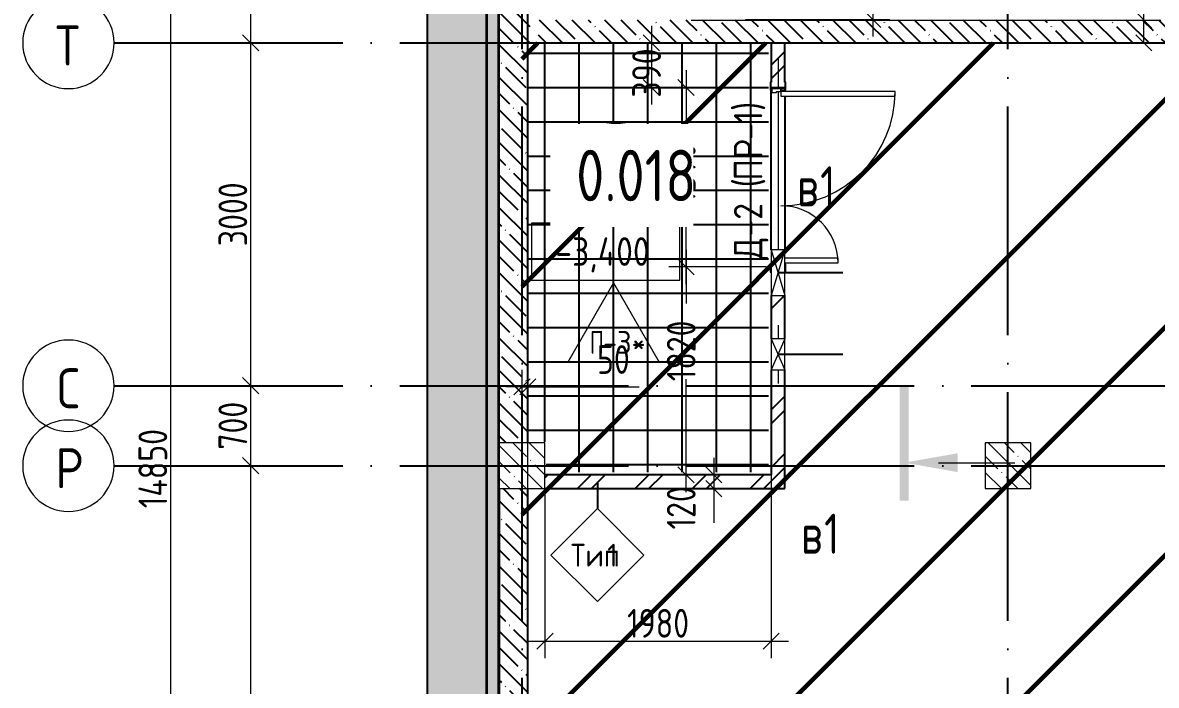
# Model space of a CAD drawing. Header units: millimetres. Extents: x -68946 to 288321, y -402657 to 324925.
# Drawn here: x -6155 to 3764, y 166176 to 171974 of the extents above; entities that cross this region are included whole.
import ezdxf

# ---------------------------------------------------------------- set-up
doc = ezdxf.new("R2010")
doc.units = ezdxf.units.MM
doc.linetypes.add('ADSK_Линия сетки', pattern=[2500, 2000, -250, 0, -250])
doc.layers.get('Defpoints').update_dxf_attribs({"color": 250})
for name, color, linetype, lineweight in [('3.4) ПТ-5         4 вып', 150, 'Continuous', 60), ('A-ANNO-DIMS', 250, 'Continuous', 9), ('A-ANNO-NOTE', 250, 'Continuous', 9), ('A-AREA-IDEN', 250, 'Continuous', 9), ('A-DETL-1', 250, 'Continuous', 53), ('A-DETL-GENF', 250, 'Continuous', 9), ('A-DETL-GENF-1', 250, 'Continuous', 5), ('A-DOOR', 250, 'Continuous', 5), ('A-DOOR-1', 250, 'Continuous', 13), ('A-DOOR-FRAM', 250, 'Continuous', 5), ('A-DOOR-IDEN', 7, 'Continuous', 9), ('A-FLOR-IDEN', 7, 'Continuous', 9), ('A-GENM-1', 250, 'Continuous', 5), ('A-GENM-2', 250, 'Continuous', 5), ('A-GLAZ', 250, 'Continuous', 5), ('A-GLAZ-IDEN', 7, 'Continuous', 9), ('A-WALL', 250, 'Continuous', 9), ('A-WALL-1', 250, 'Continuous', 50), ('A-WALL-2', 250, 'Continuous', 5), ('A-WALL-IDEN', 7, 'Continuous', 9), ('G-ANNO-DIMS', 250, 'Continuous', 9), ('G-ANNO-SYMB-1', 250, 'Continuous', 40), ('G-ANNO-SYMB-2', 250, 'Continuous', 20), ('G-ANNO-SYMB-3', 250, 'Continuous', 9), ('I-WALL', 7, 'Continuous', 9), ('I-WALL-1', 250, 'Continuous', 5), ('S-COLS', 7, 'Continuous', 9), ('S-COLS-1', 250, 'Continuous', 5), ('S-COLS-2', 250, 'Continuous', 5), ('Оси', 250, 'Continuous', 9), ('Оси-1', 250, 'ADSK_Линия сетки', 9)]:
    doc.layers.add(name, color=color, linetype=linetype, lineweight=lineweight)
doc.layers.add('A-FLOR-PATT-1', color=7, linetype='Continuous', lineweight=5, true_color=0xffffff)
doc.styles.add('GOST Common', font='', dxfattribs={"width": 0.9, "height": 350})
doc.styles.add('GOST Common_1', font='', dxfattribs={"width": 0.9, "height": 250})
doc.styles.add('GOST Common_2', font='', dxfattribs={"width": 0.8, "height": 350})
doc.styles.add('ISOCPEUR', font='isocpeur.ttf', dxfattribs={"width": 0.8, "height": 100})
doc.styles.add('ISOCPEUR_1', font='isocpeur.ttf', dxfattribs={"width": 0.9, "height": 250})
doc.styles.add('А3', font='ГОСТ тип А.ttf')
doc.styles.get('GOST Common').set_extended_font_data('GOST Common')
doc.styles.get('GOST Common_1').set_extended_font_data('GOST Common')
doc.styles.get('GOST Common_2').set_extended_font_data('GOST Common')
doc.dimstyles.new('ADSK_Основной_2_5_мм', dxfattribs={"dimscale": 304.8, "dimtxt": 0.824897, "dimasz": 0.463911, "dimexe": 0.492126, "dimexo": 0.001615, "dimgap": 0.098425, "dimtad": 1, "dimdec": 0, "dimlfac": 304.8, "dimdsep": 46, "dimtxsty": 'GOST Common_1', "dimblk1": 'OBLIQUE', "dimblk2": 'OBLIQUE', "dimsah": 1, "dimcen": 0.09, "dimdle": 0.492126, "dimazin": 0, "dimtfac": 1, "dimtdec": 4, "dimtix": 1, "dimtmove": 0, "dimatfit": 3, "dimfxl": 1, "dimtvp": 1, "dimtolj": 1, "dimtzin": 0, "dimlwd": 9, "dimlwe": 9, "dimarcsym": 2})
doc.dimstyles.new('ADSK_Основной_2_5_мм_1', dxfattribs={"dimscale": 304.8, "dimtxt": 0.824897, "dimasz": 0.463911, "dimexe": 0.492126, "dimexo": 0.001615, "dimgap": 0.098425, "dimtad": 1, "dimdec": 0, "dimlfac": 304.8, "dimdsep": 46, "dimtxsty": 'GOST Common_1', "dimblk1": 'OBLIQUE', "dimblk2": 'OBLIQUE', "dimsah": 1, "dimcen": 0.09, "dimdle": 0.492126, "dimazin": 0, "dimtfac": 1, "dimtdec": 4, "dimtix": 1, "dimtmove": 1, "dimatfit": 3, "dimfxl": 1, "dimtvp": 1, "dimtolj": 1, "dimtzin": 0, "dimlwd": 9, "dimlwe": 9, "dimarcsym": 2})
pattern_1 = [(135, (-1785.76, 117122.59), (-142.5612, -142.5612), []), (135, (-1643.2, 117122.59), (-142.5612, -142.5612), [252.016, -50.403, 3.353, -47.05])]
pattern_2 = [(45, (-1785.76, 117122.6), (-251.4472, 251.4472), []), (45, (-1785.76, 117503.6), (-251.4472, 251.4472), [])]

# ---------------------------------------------------------------- blocks, each defined once
blk = doc.blocks.new('BSC_Колонна _Прямоугольная - 400x400-V1-АР1_Кладочный план подвала_ Секция 1')
at = {"layer": 'S-COLS-1'}
h = blk.add_hatch(dxfattribs=at)
h.set_pattern_fill('FP_10', color=256, style=0, pattern_type=2)
h.set_pattern_definition([(135, (0.02, -50975), (-142.5619, -142.5619), []), (135, (142.58, -50975), (-142.5619, -142.5619), [252.016, -50.403, 3.353, -47.05])])
h.paths.add_polyline_path([(-200, -200), (200, -200), (200, 200), (-200, 200), (-200, -68)])
at = {"layer": 'S-COLS-2'}
for p, q in [((200, 200), (-200, 200)), ((-200, 200), (-200, -200)), ((200, -200), (200, 200)), ((-200, -200), (200, -200))]:
    blk.add_line(p, q, dxfattribs=at)
blk = doc.blocks.new('BSC_Колонна _Прямоугольная - 400x400-V40-АР1_Кладочный план подвала_ Секция 1')
at = {"layer": 'S-COLS-1'}
h = blk.add_hatch(dxfattribs=at)
h.set_pattern_fill('FP_49', color=256, style=0, pattern_type=2)
h.set_pattern_definition([(135, (-4252.27, -50975), (-142.5619, -142.5619), []), (135, (-4109.71, -50975), (-142.5619, -142.5619), [252.016, -50.403, 3.353, -47.05])])
h.paths.add_polyline_path([(-200, -200), (200, -200), (200, 200), (-200, 200), (-200, -68)])
at = {"layer": 'S-COLS-2'}
for p, q in [((200, 200), (-200, 200)), ((-200, 200), (-200, -200)), ((200, -200), (200, 200)), ((-200, -200), (200, -200))]:
    blk.add_line(p, q, dxfattribs=at)
blk = doc.blocks.new('Дверь_СКБ_2Ст - СОШ_Дв_1570_1550_x2100h _пр_ завертка-35618201-АР1_Кладочный план подвала_ Секция 1')
at = {"layer": 'A-DOOR-FRAM'}
h = blk.add_hatch(dxfattribs=at)
h.set_pattern_fill('FP_51', color=256, style=0, pattern_type=2)
h.set_pattern_definition([(45, (-621.384, 124.685), (-14.1421, 14.1421), []), (135, (-621.384, 124.685), (-14.1421, -14.1421), [])])
h.paths.add_polyline_path([(-762.5, 60), (-772.5, 60), (-772.5, -60), (-762.5, -60)])
at = {"layer": 'A-DOOR'}
for centre, radius, start, end in [((-737.5, 25), 1000, 0, 90), ((762.5, 25), 500, 90, 180)]:
    blk.add_arc(centre, radius, start, end, dxfattribs=at)
at = {"layer": 'A-DOOR-1'}
for p, q in [((-737.5, 1025), (-737.5, 25)), ((-697.5, 1025), (-737.5, 1025)), ((-697.5, 25), (-697.5, 1025)), ((762.5, 525), (722.5, 525)), ((722.5, 525), (722.5, 60)), ((762.5, 60), (762.5, 525)), ((-737.5, 25), (-697.5, 25))]:
    blk.add_line(p, q, dxfattribs=at)
at = {"layer": 'A-DOOR-FRAM'}
for p, q in [((-747.5, 68), (-817.5, 68)), ((-817.5, 68), (-817.5, 60)), ((-817.5, 60), (-747.5, 60)), ((-762.5, 60), (-772.5, 60)), ((-772.5, 60), (-772.5, -60)), ((-762.5, -60), (-762.5, 60)), ((-747.5, 60), (-762.5, 60)), ((-762.5, 60), (-762.5, 25)), ((-737.5, 25), (-762.5, 25)), ((-762.5, 25), (-762.5, -55)), ((-762.5, 25), (-747.5, 25)), ((-747.5, 60), (-747.5, 68)), ((-747.5, 25), (-747.5, 60)), ((-737.5, -15), (-737.5, 25)), ((842.5, 68), (772.5, 68)), ((772.5, 68), (772.5, 60)), ((842.5, 60), (842.5, 68)), ((-747.5, -60), (-817.5, -60)), ((-817.5, -60), (-817.5, -68)), ((-817.5, -68), (-747.5, -68)), ((-772.5, -60), (-762.5, -60)), ((-762.5, -55), (-727.5, -55)), ((-747.5, -55), (-762.5, -55)), ((-762.5, -55), (-762.5, -60)), ((-762.5, -60), (-747.5, -60)), ((-747.5, -60), (-747.5, -55)), ((-747.5, -68), (-747.5, -60)), ((-727.5, -15), (-737.5, -15)), ((-727.5, -55), (-727.5, -15)), ((772.5, -60), (772.5, -68)), ((772.5, -68), (842.5, -68)), ((842.5, -68), (842.5, -60))]:
    blk.add_line(p, q, dxfattribs=at)
blk = doc.blocks.new('_Wn_-As_OpeningMEP_wall__Rectangular - _Wn_-As_OpeningMEP_wall__Rectangular-32333081-АР1_Кладочный план подвала_ Секция 1')
at = {"layer": 'A-DETL-GENF'}
for p, q in [((135, 60), (-135, 60)), ((-135, 60), (-135, -60)), ((135, -60), (135, 60)), ((-135, -60), (135, -60))]:
    blk.add_line(p, q, dxfattribs=at)
at = {"layer": 'A-DETL-GENF-1'}
for p, q in [((135, -60), (-135, 60)), ((135, 60), (-135, -60)), ((-135, 60), (-135, -60)), ((135, -60), (135, 60))]:
    blk.add_line(p, q, dxfattribs=at)
blk = doc.blocks.new('_Wn_-As_OpeningMEP_wall__Rectangular - _Wn_-As_OpeningMEP_wall__Rectangular-32778907-АР1_Кладочный план подвала_ Секция 1')
at = {"layer": 'A-DETL-GENF'}
for p, q in [((200, 60), (-200, 60)), ((-200, 60), (-200, -60)), ((200, -60), (200, 60)), ((-200, -60), (200, -60))]:
    blk.add_line(p, q, dxfattribs=at)
at = {"layer": 'A-DETL-GENF-1'}
for p, q in [((200, -60), (-200, 60)), ((200, 60), (-200, -60)), ((-200, 60), (-200, -60)), ((200, -60), (200, 60))]:
    blk.add_line(p, q, dxfattribs=at)
blk = doc.blocks.new('Ом_Арматурная перемычка - A1-0_27-32789201-АР1_Кладочный план подвала_ Секция 1')
at = {"layer": 'A-GENM-2'}
for p, q in [((-130, 0), (-10, 0)), ((260, 0), (380, 0))]:
    blk.add_line(p, q, dxfattribs=at)
blk = doc.blocks.new('Ом_Перемычка из уголков - A1-1_57 63x100x6-V43-АР1_Кладочный план подвала_ Секция 1')
at = {"layer": 'A-GENM-2'}
for p, q in [((-910, 0), (-660, 0)), ((-625, 0), (760, 0))]:
    blk.add_line(p, q, dxfattribs=at)
blk = doc.blocks.new('Ось сетки - Круг_Ø8 мм-39983606-АР1_Кладочный план подвала_ Секция 1')
at = {"layer": 'Оси'}
for start, end in [(360, 180), (180, 360)]:
    blk.add_arc((0, 0), 4, start, end, dxfattribs=at)
blk = doc.blocks.new('_Oblique')
at = {"color": 0, "linetype": 'ByBlock', "lineweight": -2}
blk.add_line((-0.5, -0.5), (0.5, 0.5), dxfattribs=at)
blk = doc.blocks.new('*D5903')
at = {"layer": 'A-ANNO-DIMS', "color": 0, "lineweight": 9, "transparency": 16777216}
for p, q in [((-654.4, 171947.6), (-654.4, 171257.6)), ((-62, 171797.6), (-804.4, 171797.6)), ((353.7, 171407.6), (-804.4, 171407.6))]:
    blk.add_line(p, q, dxfattribs=at)
at = {"layer": 'Defpoints', "color": 0, "transparency": 16777216}
for p in [(-61.5, 171797.6), (-654.4, 171407.6), (354.2, 171407.6)]:
    blk.add_point(p, dxfattribs=at)
at = {"layer": 'A-ANNO-DIMS', "color": 0, "lineweight": 9, "transparency": 16777216, "xscale": 141.4, "yscale": 141.4, "zscale": 141.4}
for p, rotation in [((-654.4, 171797.6), 90), ((-654.4, 171407.6), 270)]:
    blk.add_blockref('_Oblique', p, dxfattribs=dict(at, rotation=rotation))
at = {"layer": 'A-ANNO-DIMS', "color": 0, "lineweight": 25, "transparency": 16777216, "insert": (-822, 171318.8), "char_height": 251.43, "width": 567.632, "attachment_point": 1, "rotation": 90, "line_spacing_factor": 1.022761, "style": 'А3'}
blk.add_mtext('\\A1;390', dxfattribs=at)
blk = doc.blocks.new('*D5904')
at = {"layer": 'A-ANNO-DIMS', "color": 0, "lineweight": 9, "transparency": 16777216}
for p, q in [((-351.5, 171557.6), (-351.5, 171074.7)), ((353.7, 171407.6), (-501.5, 171407.6)), ((-351.5, 169687.6), (-351.5, 170411.3)), ((353.7, 169837.6), (-501.5, 169837.6))]:
    blk.add_line(p, q, dxfattribs=at)
at = {"layer": 'Defpoints', "color": 0, "transparency": 16777216}
for p in [(354.2, 171407.6), (-351.5, 169837.6), (354.2, 169837.6)]:
    blk.add_point(p, dxfattribs=at)
at = {"layer": 'A-ANNO-DIMS', "color": 0, "lineweight": 9, "transparency": 16777216, "xscale": 141.4, "yscale": 141.4, "zscale": 141.4}
for p, rotation in [((-351.5, 171407.6), 90), ((-351.5, 169837.6), 270)]:
    blk.add_blockref('_Oblique', p, dxfattribs=dict(at, rotation=rotation))
at = {"layer": 'A-ANNO-DIMS', "color": 0, "lineweight": 25, "transparency": 16777216, "insert": (-519.1, 170392.7), "char_height": 251.43, "width": 700.591, "attachment_point": 1, "rotation": 90, "line_spacing_factor": 1.022761, "style": 'А3'}
blk.add_mtext('\\A1;1570', dxfattribs=at)
blk = doc.blocks.new('*D5905')
at = {"layer": 'A-ANNO-DIMS', "color": 0, "lineweight": 9, "transparency": 16777216}
for p, q in [((-351.5, 169987.6), (-351.5, 169518.6)), ((353.7, 169837.6), (-501.5, 169837.6)), ((-351.5, 167867.6), (-351.5, 168855.2)), ((-62, 168017.6), (-501.5, 168017.6))]:
    blk.add_line(p, q, dxfattribs=at)
at = {"layer": 'Defpoints', "color": 0, "transparency": 16777216}
for p in [(354.2, 169837.6), (-351.5, 168017.6), (-61.5, 168017.6)]:
    blk.add_point(p, dxfattribs=at)
at = {"layer": 'A-ANNO-DIMS', "color": 0, "lineweight": 9, "transparency": 16777216, "xscale": 141.4, "yscale": 141.4, "zscale": 141.4}
for p, rotation in [((-351.5, 169837.6), 90), ((-351.5, 168017.6), 270)]:
    blk.add_blockref('_Oblique', p, dxfattribs=dict(at, rotation=rotation))
at = {"layer": 'A-ANNO-DIMS', "color": 0, "lineweight": 25, "transparency": 16777216, "insert": (-519.1, 168836.6), "char_height": 251.43, "width": 700.591, "attachment_point": 1, "rotation": 90, "line_spacing_factor": 1.022761, "style": 'А3'}
blk.add_mtext('\\A1;1820', dxfattribs=at)
blk = doc.blocks.new('*D5906')
at = {"layer": 'A-ANNO-DIMS', "color": 0, "lineweight": 9, "transparency": 16777216}
for p, q in [((-107.8, 168167.6), (-107.8, 167897.6)), ((-62, 168017.6), (-257.8, 168017.6)), ((-62, 167897.6), (-257.8, 167897.6)), ((-107.8, 167897.6), (-107.8, 167597.7))]:
    blk.add_line(p, q, dxfattribs=at)
at = {"layer": 'Defpoints', "color": 0, "transparency": 16777216}
for p in [(-61.5, 168017.6), (-107.8, 167897.6), (-61.5, 167897.6)]:
    blk.add_point(p, dxfattribs=at)
at = {"layer": 'A-ANNO-DIMS', "color": 0, "lineweight": 9, "transparency": 16777216, "xscale": 141.4, "yscale": 141.4, "zscale": 141.4}
for p, rotation in [((-107.8, 168017.6), 90), ((-107.8, 167897.6), 270)]:
    blk.add_blockref('_Oblique', p, dxfattribs=dict(at, rotation=rotation))
at = {"layer": 'A-ANNO-DIMS', "color": 0, "lineweight": 25, "transparency": 16777216, "insert": (-519.1, 167539.7), "char_height": 251.43, "width": 511.381, "attachment_point": 1, "rotation": 90, "line_spacing_factor": 1.022761, "style": 'А3'}
blk.add_mtext('\\A1;120', dxfattribs=at)
blk = doc.blocks.new('*D5907')
at = {"layer": 'A-ANNO-DIMS', "color": 0, "lineweight": 9, "transparency": 16777216}
for p, q in [((-1785.8, 168447.3), (-1785.8, 168937.6)), ((-1735.8, 167898.1), (-1735.8, 168937.6)), ((-1785.8, 168787.6), (-1927.2, 168787.6)), ((-1785.8, 168787.6), (-1735.8, 168787.6)), ((-1735.8, 168787.6), (-760, 168787.6))]:
    blk.add_line(p, q, dxfattribs=at)
at = {"layer": 'Defpoints', "color": 0, "transparency": 16777216}
for p in [(-1735.8, 168787.6), (-1785.8, 168446.8), (-1735.8, 167897.6)]:
    blk.add_point(p, dxfattribs=at)
at = {"layer": 'A-ANNO-DIMS', "color": 0, "lineweight": 9, "transparency": 16777216, "xscale": 141.4, "yscale": 141.4, "zscale": 141.4}
blk.add_blockref('_Oblique', (-1785.8, 168787.6), dxfattribs=at)
at = {"layer": 'A-ANNO-DIMS', "color": 0, "lineweight": 9, "transparency": 16777216, "xscale": 141.4, "yscale": 141.4, "zscale": 141.4, "rotation": 180}
blk.add_blockref('_Oblique', (-1735.8, 168787.6), dxfattribs=at)
at = {"layer": 'A-ANNO-DIMS', "color": 0, "lineweight": 25, "transparency": 16777216, "insert": (-1130, 169152.8), "char_height": 251.43, "width": 378.422, "attachment_point": 1, "line_spacing_factor": 1.022761, "style": 'А3'}
blk.add_mtext('\\A1;50', dxfattribs=at)
blk = doc.blocks.new('AAR_СКБ_Марка_Помещения - Номер-17325395-АР1_Кладочный план подвала_ Секция 1')
at = {"layer": 'A-AREA-IDEN'}
blk.add_circle((0, 1.502), 4, dxfattribs=at)
blk = doc.blocks.new('*D5908')
at = {"layer": 'A-ANNO-DIMS', "color": 0, "lineweight": 9, "transparency": 16777216}
for p, q in [((-4160.7, 175647.6), (-4160.7, 171647.6)), ((-4061.2, 175497.6), (-4310.7, 175497.6)), ((-4061.2, 171797.6), (-4310.7, 171797.6))]:
    blk.add_line(p, q, dxfattribs=at)
at = {"layer": 'Defpoints', "color": 0, "transparency": 16777216}
for p in [(-4060.7, 175497.6), (-4160.7, 171797.6), (-4060.7, 171797.6)]:
    blk.add_point(p, dxfattribs=at)
at = {"layer": 'A-ANNO-DIMS', "color": 0, "lineweight": 9, "transparency": 16777216, "xscale": 141.4, "yscale": 141.4, "zscale": 141.4}
for p, rotation in [((-4160.7, 175497.6), 90), ((-4160.7, 171797.6), 270)]:
    blk.add_blockref('_Oblique', p, dxfattribs=dict(at, rotation=rotation))
at = {"layer": 'A-ANNO-DIMS', "color": 0, "lineweight": 25, "transparency": 16777216, "insert": (-4316.4, 173647.6), "char_height": 251.43, "width": 756.843, "attachment_point": 5, "rotation": 90, "style": 'А3'}
blk.add_mtext('\\A1;3700', dxfattribs=at)
blk = doc.blocks.new('*D5909')
at = {"layer": 'A-ANNO-DIMS', "color": 0, "lineweight": 9, "transparency": 16777216}
for p, q in [((-4160.7, 171947.6), (-4160.7, 168647.6)), ((-4061.2, 171797.6), (-4310.7, 171797.6)), ((-4061.2, 168797.6), (-4310.7, 168797.6))]:
    blk.add_line(p, q, dxfattribs=at)
at = {"layer": 'Defpoints', "color": 0, "transparency": 16777216}
for p in [(-4060.7, 171797.6), (-4160.7, 168797.6), (-4060.7, 168797.6)]:
    blk.add_point(p, dxfattribs=at)
at = {"layer": 'A-ANNO-DIMS', "color": 0, "lineweight": 9, "transparency": 16777216, "xscale": 141.4, "yscale": 141.4, "zscale": 141.4}
for p, rotation in [((-4160.7, 171797.6), 90), ((-4160.7, 168797.6), 270)]:
    blk.add_blockref('_Oblique', p, dxfattribs=dict(at, rotation=rotation))
at = {"layer": 'A-ANNO-DIMS', "color": 0, "lineweight": 25, "transparency": 16777216, "insert": (-4316.4, 170297.6), "char_height": 251.43, "width": 756.843, "attachment_point": 5, "rotation": 90, "style": 'А3'}
blk.add_mtext('\\A1;3000', dxfattribs=at)
blk = doc.blocks.new('*D5910')
at = {"layer": 'A-ANNO-DIMS', "color": 0, "lineweight": 9, "transparency": 16777216}
for p, q in [((-4160.7, 168947.6), (-4160.7, 167947.6)), ((-4061.2, 168797.6), (-4310.7, 168797.6)), ((-4061.2, 168097.6), (-4310.7, 168097.6))]:
    blk.add_line(p, q, dxfattribs=at)
at = {"layer": 'Defpoints', "color": 0, "transparency": 16777216}
for p in [(-4060.7, 168797.6), (-4160.7, 168097.6), (-4060.7, 168097.6)]:
    blk.add_point(p, dxfattribs=at)
at = {"layer": 'A-ANNO-DIMS', "color": 0, "lineweight": 9, "transparency": 16777216, "xscale": 141.4, "yscale": 141.4, "zscale": 141.4}
for p, rotation in [((-4160.7, 168797.6), 90), ((-4160.7, 168097.6), 270)]:
    blk.add_blockref('_Oblique', p, dxfattribs=dict(at, rotation=rotation))
at = {"layer": 'A-ANNO-DIMS', "color": 0, "lineweight": 25, "transparency": 16777216, "insert": (-4316.4, 168447.6), "char_height": 251.43, "width": 567.632, "attachment_point": 5, "rotation": 90, "style": 'А3'}
blk.add_mtext('\\A1;700', dxfattribs=at)
blk = doc.blocks.new('*D5911')
at = {"layer": 'A-ANNO-DIMS', "color": 0, "lineweight": 9, "transparency": 16777216}
for p, q in [((-4160.7, 168247.6), (-4160.7, 162497.6)), ((-4061.2, 168097.6), (-4310.7, 168097.6)), ((-4061.2, 162647.6), (-4310.7, 162647.6))]:
    blk.add_line(p, q, dxfattribs=at)
at = {"layer": 'Defpoints', "color": 0, "transparency": 16777216}
for p in [(-4060.7, 168097.6), (-4160.7, 162647.6), (-4060.7, 162647.6)]:
    blk.add_point(p, dxfattribs=at)
at = {"layer": 'A-ANNO-DIMS', "color": 0, "lineweight": 9, "transparency": 16777216, "xscale": 141.4, "yscale": 141.4, "zscale": 141.4}
for p, rotation in [((-4160.7, 168097.6), 90), ((-4160.7, 162647.6), 270)]:
    blk.add_blockref('_Oblique', p, dxfattribs=dict(at, rotation=rotation))
at = {"layer": 'A-ANNO-DIMS', "color": 0, "lineweight": 25, "transparency": 16777216, "insert": (-4316.4, 165372.6), "char_height": 251.43, "width": 782.412, "attachment_point": 5, "rotation": 90, "style": 'А3'}
blk.add_mtext('\\A1;5450', dxfattribs=at)
blk = doc.blocks.new('*D5913')
at = {"layer": 'A-ANNO-DIMS', "color": 0, "lineweight": 9, "transparency": 16777216}
for p, q in [((-4860.7, 175647.6), (-4860.7, 160497.6)), ((-4761.2, 175497.6), (-5010.7, 175497.6)), ((-4761.2, 160647.6), (-5010.7, 160647.6))]:
    blk.add_line(p, q, dxfattribs=at)
at = {"layer": 'Defpoints', "color": 0, "transparency": 16777216}
for p in [(-4760.7, 175497.6), (-4860.7, 160647.6), (-4760.7, 160647.6)]:
    blk.add_point(p, dxfattribs=at)
at = {"layer": 'A-ANNO-DIMS', "color": 0, "lineweight": 9, "transparency": 16777216, "xscale": 141.4, "yscale": 141.4, "zscale": 141.4}
for p, rotation in [((-4860.7, 175497.6), 90), ((-4860.7, 160647.6), 270)]:
    blk.add_blockref('_Oblique', p, dxfattribs=dict(at, rotation=rotation))
at = {"layer": 'A-ANNO-DIMS', "color": 0, "lineweight": 25, "transparency": 16777216, "insert": (-5016.4, 168072.6), "char_height": 251.43, "width": 915.371, "attachment_point": 5, "rotation": 90, "style": 'А3'}
blk.add_mtext('\\A1;14850', dxfattribs=at)
blk = doc.blocks.new('*D5935')
at = {"layer": 'A-ANNO-DIMS', "color": 0, "lineweight": 9, "transparency": 16777216}
for p, q in [((3654.4, 171997.6), (3654.4, 172422.2)), ((3654.4, 171797.6), (3654.4, 172147.6)), ((-305.3, 171997.6), (3804.4, 171997.6)), ((3493.5, 171797.6), (3804.4, 171797.6))]:
    blk.add_line(p, q, dxfattribs=at)
at = {"layer": 'Defpoints', "color": 0, "transparency": 16777216}
for p in [(-305.8, 171997.6), (3493, 171797.6), (3654.4, 171797.6)]:
    blk.add_point(p, dxfattribs=at)
at = {"layer": 'A-ANNO-DIMS', "color": 0, "lineweight": 9, "transparency": 16777216, "xscale": 141.4, "yscale": 141.4, "zscale": 141.4}
for p, rotation in [((3654.4, 171997.6), 90), ((3654.4, 171797.6), 270)]:
    blk.add_blockref('_Oblique', p, dxfattribs=dict(at, rotation=rotation))
at = {"layer": 'A-ANNO-DIMS', "color": 0, "lineweight": 25, "transparency": 16777216, "insert": (3755.7, 172336), "char_height": 251.43, "width": 567.632, "attachment_point": 1, "rotation": 90, "line_spacing_factor": 1.022761, "style": 'А3'}
blk.add_mtext('\\A1;200', dxfattribs=at)
blk = doc.blocks.new('Разрез - Номер вида сзади_3_5 мм-32550532-АР1_Кладочный план подвала_ Секция 1')
at = {"layer": 'G-ANNO-SYMB-3'}
for points in [[(9.798, 0.404), (9.798, -0.394), (-0.333, -0.394), (-0.333, 0.404)], [(2.176, -4.675), (3, 0), (3.824, -4.675)]]:
    blk.add_hatch(color=256, dxfattribs=at).paths.add_polyline_path(points)
at = {"layer": 'G-ANNO-SYMB-2'}
blk.add_line((3, -3), (3, -9.663), dxfattribs=at)
blk = doc.blocks.new('*D5902')
at = {"layer": 'A-ANNO-DIMS', "color": 0, "lineweight": 9, "transparency": 16777216}
for p, q in [((394.2, 168017.1), (394.2, 166413.2)), ((-1585.8, 167897.1), (-1585.8, 166413.2)), ((-1735.8, 166563.2), (544.2, 166563.2))]:
    blk.add_line(p, q, dxfattribs=at)
at = {"layer": 'Defpoints', "color": 0, "transparency": 16777216}
for p in [(394.2, 168017.6), (-1585.8, 167897.6), (394.2, 166563.2)]:
    blk.add_point(p, dxfattribs=at)
at = {"layer": 'A-ANNO-DIMS', "color": 0, "lineweight": 9, "transparency": 16777216, "xscale": 141.4, "yscale": 141.4, "zscale": 141.4, "rotation": 180}
blk.add_blockref('_Oblique', (-1585.8, 166563.2), dxfattribs=at)
at = {"layer": 'A-ANNO-DIMS', "color": 0, "lineweight": 9, "transparency": 16777216, "xscale": 141.4, "yscale": 141.4, "zscale": 141.4}
blk.add_blockref('_Oblique', (394.2, 166563.2), dxfattribs=at)
at = {"layer": 'A-ANNO-DIMS', "color": 0, "lineweight": 25, "transparency": 16777216, "insert": (-595.8, 166718.9), "char_height": 251.43, "width": 700.591, "attachment_point": 5, "style": 'А3'}
blk.add_mtext('\\A1;1980', dxfattribs=at)
blk = doc.blocks.new('ADSK_Марка_Стена - Типоразмер_ADSK_Марка-30564887-АР1_Кладочный план подвала_ Секция 1')
at = {"layer": 'A-WALL-IDEN'}
for p, q in [((-0.156, 4.37), (-4.213, 0.312)), ((3.901, 0.312), (-0.156, 4.37)), ((-4.213, 0.312), (-0.156, -3.745)), ((-0.156, -3.745), (3.901, 0.312))]:
    blk.add_line(p, q, dxfattribs=at)
blk = doc.blocks.new('AAR_СКБ_Марка_Перекрытия - Марка пола-17325028-АР1_Кладочный план подвала_ Секция 1')
at = {"layer": 'A-FLOR-IDEN'}
for p, q in [((0, 6.932), (-4.002, 0)), ((0, 6.932), (4.002, 0)), ((-4.002, 0), (4.002, 0))]:
    blk.add_line(p, q, dxfattribs=at)
blk = doc.blocks.new('Высотные отметки - Рамка-32693647-АР1_Кладочный план подвала_ Секция 1')
at = {"layer": 'A-ANNO-NOTE'}
for p, q in [((-6.5, 0), (-6.5, 5)), ((-6.5, 5), (6.5, 5)), ((6.5, 5), (6.5, 0)), ((6.5, 0), (-6.5, 0))]:
    blk.add_line(p, q, dxfattribs=at)
blk = doc.blocks.new('*D5894')
at = {"layer": 'A-ANNO-DIMS', "color": 0, "lineweight": 9, "transparency": 16777216}
for p, q in [((1282.8, 173082.1), (1282.8, 172352.6)), ((1282.8, 172502.6), (1282.8, 171852.6)), ((169.7, 172352.6), (1432.8, 172352.6)), ((169.7, 172002.6), (1432.8, 172002.6))]:
    blk.add_line(p, q, dxfattribs=at)
at = {"layer": 'Defpoints', "color": 0, "transparency": 16777216}
for p in [(169.2, 172352.6), (169.2, 172002.6), (1282.8, 172002.6)]:
    blk.add_point(p, dxfattribs=at)
at = {"layer": 'A-ANNO-DIMS', "color": 0, "lineweight": 9, "transparency": 16777216, "xscale": 141.4, "yscale": 141.4, "zscale": 141.4}
for p, rotation in [((1282.8, 172352.6), 90), ((1282.8, 172002.6), 270)]:
    blk.add_blockref('_Oblique', p, dxfattribs=dict(at, rotation=rotation))
at = {"layer": 'A-ANNO-DIMS', "color": 0, "lineweight": 25, "transparency": 16777216, "insert": (1127.1, 172813.3), "char_height": 251.43, "attachment_point": 5, "rotation": 90, "style": 'А3'}
blk.add_mtext('\\A1;350', dxfattribs=at)

msp = doc.modelspace()

# ---------------------------------------------------------------- hatches: boundary and pattern name
at = {"layer": '3.4) ПТ-5         4 вып'}
h = msp.add_hatch(dxfattribs=at)
h.set_pattern_fill('ANSI31', color=256, scale=444)
h.paths.add_polyline_path([(52564.2427, 171797.5882), (-1785.7573, 171797.5882), (-1785.7573, 160847.5882), (52564.2427, 160847.5882)])
at = {"layer": 'A-DETL-GENF-1', "lineweight": 25}
h = msp.add_hatch(dxfattribs=at)
h.set_pattern_fill('FP_66', color=256, style=0, pattern_type=2)
h.set_pattern_definition([(135, (-1361.5, 117122.6), (-424.2641, 3e-14), [600, 0, 0, 0]), (45, (-1785.76, 117122.6), (-424.2641, 0), [600, 0, 0, 0]), (45, (-1785.76, 117334.72), (-424.2641, 0), [150, -450]), (135, (-1467.56, 117440.8), (-424.2641, 3e-14), [150, -450]), (45, (-1467.56, 117228.65), (-424.2641, 0), [150, -450]), (135, (-1573.63, 117122.6), (-424.2641, 3e-14), [150, -450])])
h.paths.add_polyline_path([(66623.618, 159817.5882), (66623.618, 159820.418), (67375.9266, 159820.418), (67404.2427, 159877.0501), (67404.2427, 160337.5882), (-2095.7793, 160337.5882), (-2095.7793, 175807.5888), (7424.2207, 175807.5888), (7424.2207, 172857.5877), (11654.2804, 172857.5877), (11654.2804, 175807.5888), (67874.2427, 175807.5888), (67874.2427, 172857.5882), (68728.2351, 172857.5882), (68728.2351, 173377.5882), (68394.2427, 173377.5882), (68394.2427, 176327.5888), (11134.2804, 176327.5888), (11134.2804, 173377.5877), (7944.2207, 173377.5877), (7944.2207, 176327.5888), (-2615.7793, 176327.5888), (-2615.7793, 159817.5882), (64316.105, 159817.5882)])
at = {"layer": 'A-FLOR-PATT-1', "lineweight": 25}
h = msp.add_hatch(dxfattribs=at)
h.set_pattern_fill('FP_59', color=256, style=0, pattern_type=2)
h.set_pattern_definition([(0, (-685.78, 169907.6), (0, 300), []), (90, (-685.78, 169907.6), (-300, 2e-14), [])])
h.paths.add_polyline_path([(369.2207, 168042.5877), (369.2207, 171787.5882), (-1725.7793, 171787.5882), (-1725.7793, 168307.5877), (-1575.7793, 168307.5877), (-1575.7793, 168042.5877)])
at = {"layer": 'A-WALL', "lineweight": 25}
msp.add_hatch(color=256, dxfattribs=at).paths.add_polyline_path([(-1985.7793, 160447.5882), (-1985.7793, 175705.5888), (-1993.7793, 175705.5888), (-1993.7793, 160447.5882)])
at = {"layer": 'A-WALL-2', "lineweight": 25}
h = msp.add_hatch(dxfattribs=at)
h.set_pattern_fill('FP_2', color=256, style=0, pattern_type=2)
h.set_pattern_definition([(0, (-1785.76, 117122.59), (120.968, 69.841), [80.645, -161.29]), (120, (-1785.76, 117122.59), (-120.96808, 69.84086), [80.645, -161.29]), (60, (-1785.76, 117122.59), (-8e-05, 139.68186), [0, -161.29, 80.645, 0])])
h.paths.add_polyline_path([(-2093.7793, 160439.5882), (-1993.7793, 160439.5882), (-1993.7793, 175805.5888), (-2093.7793, 175805.5888), (-2093.7793, 160447.5882), (-2095.7793, 160447.5882), (-2095.7793, 160439.5882)])
at = {"layer": 'I-WALL-1', "lineweight": 25}
h = msp.add_hatch(dxfattribs=at)
h.set_pattern_fill('FP_1', color=256, style=0, pattern_type=2)
h.set_pattern_definition(pattern_1)
h.paths.add_polyline_path([(-1735.7573, 171797.5882), (-1735.7573, 175697.5888), (-1985.7573, 175697.5888), (-1985.7793, 171797.5882)])
h = msp.add_hatch(dxfattribs=at)
h.set_pattern_fill('FP_1', color=256, style=0, pattern_type=2)
h.set_pattern_definition(pattern_1)
h.paths.add_polyline_path([(6864.2207, 171797.5882), (7064.2207, 171797.5882), (7064.2207, 171997.5882), (6864.2207, 171997.5882)])
h.paths.add_polyline_path([(5634.2207, 171797.5882), (5664.2207, 171797.5882), (5664.2207, 171997.5882), (-1735.7793, 171997.5882), (-1735.7793, 171797.5882), (1953.4346, 171797.5882)])
h = msp.add_hatch(dxfattribs=at)
h.set_pattern_fill('FP_1', color=256, style=0, pattern_type=2)
h.set_pattern_definition(pattern_1)
h.paths.add_polyline_path([(-1735.7793, 168297.5877), (-1735.7793, 171797.5882), (-1985.7793, 171797.5882), (-1985.7793, 168297.5877)])
h = msp.add_hatch(dxfattribs=at)
h.set_pattern_fill('FP_8', color=256, style=0, pattern_type=2)
h.set_pattern_definition(pattern_2)
h.paths.add_polyline_path([(514.2207, 168017.5877), (514.2207, 168937.5877), (394.2207, 168937.5877), (394.2207, 168017.5877)])
h.paths.add_polyline_path([(435.7592, 169207.5877), (514.2207, 169207.5877), (514.2207, 169587.5882), (394.2207, 169587.5882), (394.2207, 169207.5877)])
h.paths.add_polyline_path([(514.2207, 171407.5877), (514.2207, 171797.5882), (394.2207, 171797.5882), (394.2207, 171407.5877)])
h = msp.add_hatch(dxfattribs=at)
h.set_pattern_fill('FP_8', color=256, style=0, pattern_type=2)
h.set_pattern_definition(pattern_2)
h.paths.add_polyline_path([(514.2207, 167897.5877), (514.2207, 168017.5877), (-1585.7793, 168017.5877), (-1585.7793, 167897.5877)])
h = msp.add_hatch(dxfattribs=at)
h.set_pattern_fill('FP_1', color=256, style=0, pattern_type=2)
h.set_pattern_definition(pattern_1)
h.paths.add_polyline_path([(-1735.7793, 160847.5882), (-1735.7793, 167897.5877), (-1985.7793, 167897.5877), (-1985.7793, 160847.5882)])

# ---------------------------------------------------------------- linework, layer by layer
at = {"layer": 'A-DETL-1', "lineweight": 25}
for p, q in [((-2615.7793, 176327.5888), (-2615.7793, 159817.5882)), ((-2095.7793, 160337.5882), (-2095.7793, 175807.5888))]:
    msp.add_line(p, q, dxfattribs=at)
at = {"layer": 'A-GLAZ-IDEN', "lineweight": 25}
for p, q in [((454.2207, 169787.5882), (1020.539, 169787.5882)), ((454.2207, 169072.5877), (1020.539, 169072.5877))]:
    msp.add_line(p, q, dxfattribs=at)
at = {"layer": 'A-WALL-1', "lineweight": 25}
for p, q in [((-2093.7793, 175807.5888), (-2093.7793, 160337.5882)), ((-1993.7793, 175705.5888), (-1993.7793, 160439.5882)), ((-1985.7793, 168297.5877), (-1985.7793, 175697.5888)), ((-1735.7573, 171797.5882), (-1735.7573, 175447.5888)), ((-1735.7793, 168297.5877), (-1735.7793, 171797.5882)), ((-1735.7793, 171797.5882), (5634.2207, 171797.5882)), ((394.2207, 171797.5882), (394.2207, 171452.5877)), ((514.2207, 171452.5877), (514.2207, 171797.5882)), ((394.2207, 169587.5882), (394.2207, 169207.5877)), ((514.2207, 169207.5877), (514.2207, 169587.5882)), ((394.2207, 168937.5877), (394.2207, 168017.5877)), ((514.2207, 167897.5877), (514.2207, 168937.5877)), ((394.2207, 168017.5877), (-1585.7793, 168017.5877)), ((-1985.7793, 167897.5877), (-1985.7793, 160847.5882)), ((-1735.7793, 160847.5882), (-1735.7793, 167897.5877)), ((-1585.7793, 167897.5877), (514.2207, 167897.5877))]:
    msp.add_line(p, q, dxfattribs=at)
at = {"layer": 'A-WALL-IDEN', "lineweight": 25}
msp.add_line((-1127.0594, 167957.5877), (-1127.0594, 167722.0551), dxfattribs=at)
at = {"layer": 'I-WALL', "lineweight": 25}
for p, q in [((394.2207, 169987.5882), (394.2207, 171382.5877)), ((514.2207, 171382.5877), (514.2207, 171372.5877)), ((514.2207, 171332.5877), (514.2207, 169987.5882))]:
    msp.add_line(p, q, dxfattribs=at)
at = {"layer": 'Оси-1', "lineweight": 25}
for p, q in [((-1785.7573, 156740.9014), (-1785.7573, 178828.0609)), ((2464.2427, 156740.9014), (2464.2427, 178828.0609)), ((-5355.3086, 171797.5882), (70097.2201, 171797.5882)), ((-5355.3086, 168797.5882), (70097.2201, 168797.5882)), ((-5355.3086, 168097.5882), (70097.2201, 168097.5882))]:
    msp.add_line(p, q, dxfattribs=at)

# ---------------------------------------------------------------- block references
at = {"layer": 'A-AREA-IDEN', "lineweight": 25, "xscale": 99.99999999999993, "yscale": 99.99999999999993, "zscale": 99.99999999999993}
msp.add_blockref('AAR_СКБ_Марка_Помещения - Номер-17325395-АР1_Кладочный план подвала_ Секция 1', (-964.8563, 170543.3098), dxfattribs=at)
at = {"layer": 'A-DOOR', "lineweight": 25, "rotation": 269.9999999999999}
msp.add_blockref('Дверь_СКБ_2Ст - СОШ_Дв_1570_1550_x2100h _пр_ завертка-35618201-АР1_Кладочный план подвала_ Секция 1', (454.2207, 170635.0877), dxfattribs=at)
at = {"layer": 'A-FLOR-IDEN', "lineweight": 25, "xscale": 99.99999999999993, "yscale": 99.99999999999993, "zscale": 99.99999999999993}
msp.add_blockref('AAR_СКБ_Марка_Перекрытия - Марка пола-17325028-АР1_Кладочный план подвала_ Секция 1', (-985.1319, 169005.1909), dxfattribs=at)
at = {"layer": 'A-GENM-1', "lineweight": 25, "rotation": 269.9999999999999}
for name, p in [('Ом_Перемычка из уголков - A1-1_57 63x100x6-V43-АР1_Кладочный план подвала_ Секция 1', (454.2207, 170747.5877)), ('Ом_Арматурная перемычка - A1-0_27-32789201-АР1_Кладочный план подвала_ Секция 1', (454.2207, 169197.5877))]:
    msp.add_blockref(name, p, dxfattribs=at)
at = {"layer": 'A-GLAZ', "lineweight": 25, "rotation": 89.99999999999991}
for name, p in [('_Wn_-As_OpeningMEP_wall__Rectangular - _Wn_-As_OpeningMEP_wall__Rectangular-32778907-АР1_Кладочный план подвала_ Секция 1', (454.2207, 169787.5882)), ('_Wn_-As_OpeningMEP_wall__Rectangular - _Wn_-As_OpeningMEP_wall__Rectangular-32333081-АР1_Кладочный план подвала_ Секция 1', (454.2207, 169072.5877))]:
    msp.add_blockref(name, p, dxfattribs=at)
at = {"layer": 'A-WALL-IDEN', "lineweight": 25, "xscale": 99.99999999999993, "yscale": 99.99999999999993, "zscale": 99.99999999999993}
msp.add_blockref('ADSK_Марка_Стена - Типоразмер_ADSK_Марка-30564887-АР1_Кладочный план подвала_ Секция 1', (-1111.4344, 167285.0882), dxfattribs=at)
at = {"layer": 'G-ANNO-DIMS', "lineweight": 25, "extrusion": (0, 0, -1), "xscale": 99.99999999999993, "yscale": 99.99999999999993, "zscale": 99.99999999999993}
msp.add_blockref('Высотные отметки - Рамка-32693647-АР1_Кладочный план подвала_ Секция 1', (1054.5287, 169719.925), dxfattribs=at)
at = {"layer": 'G-ANNO-SYMB-1', "lineweight": 25, "xscale": 99.99999999999993, "yscale": 99.99999999999993, "zscale": 99.99999999999993, "rotation": 90}
msp.add_blockref('Разрез - Номер вида сзади_3_5 мм-32550532-АР1_Кладочный план подвала_ Секция 1', (1557.9211, 167824.2919), dxfattribs=at)
at = {"layer": 'S-COLS', "lineweight": 25}
for name, p in [('BSC_Колонна _Прямоугольная - 400x400-V1-АР1_Кладочный план подвала_ Секция 1', (-1785.7793, 168097.5877)), ('BSC_Колонна _Прямоугольная - 400x400-V40-АР1_Кладочный план подвала_ Секция 1', (2466.5154, 168097.5882))]:
    msp.add_blockref(name, p, dxfattribs=at)
at = {"layer": 'Оси', "lineweight": 25, "xscale": 99.99999999999993, "yscale": 99.99999999999993, "zscale": 99.99999999999993, "rotation": 269.9999999999994}
for p in [(-5755.3086, 171797.5882), (-5755.3086, 168797.5882), (-5755.3086, 168097.5882)]:
    msp.add_blockref('Ось сетки - Круг_Ø8 мм-39983606-АР1_Кладочный план подвала_ Секция 1', p, dxfattribs=at)

# ---------------------------------------------------------------- texts
at = {"layer": 'A-DOOR-IDEN', "lineweight": 25, "char_height": 250, "attachment_point": 1, "rotation": 90, "style": 'GOST Common_1'}
for s, insert, width in [('-1)', (67.4128, 170948.9521), 440.126437), ('ПР', (67.4128, 170591.7646), 432.91125), ('-2 (', (67.4128, 170103.6083), 591.645375), ('\\fGOST Common|b0|i0|c204|p34|;\\W.9;Д', (67.4128, 169901.2021), 245.316375)]:
    msp.add_mtext(s, dxfattribs=dict(at, insert=insert, width=width))
at = {"layer": 'A-FLOR-IDEN', "lineweight": 25, "char_height": 200, "attachment_point": 1, "style": 'ISOCPEUR_1'}
for s, insert, width in [('\\fISOCPEUR|b0|i0|c204|p34|;\\W.7;П', (-1192.8168, 169276.5766), 140.295312), ('-3*', (-1077.0616, 169276.5766), 387.215062)]:
    msp.add_mtext(s, dxfattribs=dict(at, insert=insert, width=width))
at = {"layer": 'A-WALL-IDEN', "lineweight": 25, "char_height": 200, "attachment_point": 1, "style": 'ISOCPEUR_1'}
for s, insert, width in [('Тип', (-1359.7153, 167414.7569), 387.215062), (' 1', (-1040.2309, 167414.7569), 190.801625)]:
    msp.add_mtext(s, dxfattribs=dict(at, insert=insert, width=width))
at = {"layer": 'G-ANNO-DIMS', "lineweight": 25, "insert": (-1494.5188, 170096.6321), "char_height": 250, "width": 1055.976244, "attachment_point": 1, "line_spacing_factor": 1.022761, "style": 'GOST Common_1'}
msp.add_mtext('-3,400', dxfattribs=at)
at = {"layer": 'G-ANNO-SYMB-3', "lineweight": 25, "char_height": 350, "attachment_point": 1, "style": 'GOST Common_2'}
for s, insert, width in [(' 1', (822.0048, 170717.4217), 282.194), ('\\fGOST Common|b0|i0|c204|p34|;\\W.8;в', (620.9215, 170717.4217), 243.713), (' 1', (856.804, 167677.5617), 282.194), ('\\fGOST Common|b0|i0|c204|p34|;\\W.8;в', (655.7206, 167677.5617), 243.713)]:
    msp.add_mtext(s, dxfattribs=dict(at, insert=insert, width=width))
at = {"layer": 'Оси', "lineweight": 25, "char_height": 350, "attachment_point": 1, "style": 'GOST Common'}
for s, insert, width in [('\\fGOST Common|b0|i0|c204|p34|;\\W.9;Т', (-5868.6314, 171950.1752), 310.253062), ('\\fGOST Common|b0|i0|c204|p34|;\\W.9;С', (-5853.7814, 168950.1752), 274.177125), ('\\fGOST Common|b0|i0|c204|p34|;\\W.9;Р', (-5868.6314, 168250.1752), 310.253062)]:
    msp.add_mtext(s, dxfattribs=dict(at, insert=insert, width=width))

# ---------------------------------------------------------------- dimensions: what is measured, and where the dimension line sits
at = {"layer": 'A-ANNO-DIMS', "lineweight": 25}
for base, p1, p2, override, picture, middle in [((-4860.6765, 160647.5882), (-4760.6916, 175497.5882), (-4760.6916, 160647.5882), {"dimlfac": 1, "dimpost": '<>', "dimtxsty": 'А3', "dimfxl": 14850}, '*D5913', (-5016.3908, 168072.5882)), ((-4160.6765, 171797.5882), (-4060.6916, 175497.5882), (-4060.6916, 171797.5882), {"dimlfac": 1, "dimpost": '<>', "dimtxsty": 'А3', "dimfxl": 3700}, '*D5908', (-4316.3908, 173647.5882)), ((-4160.6765, 168797.5882), (-4060.6916, 171797.5882), (-4060.6916, 168797.5882), {"dimlfac": 1, "dimpost": '<>', "dimtxsty": 'А3', "dimfxl": 3000}, '*D5909', (-4316.3908, 170297.5882)), ((-4160.6765, 168097.5882), (-4060.6916, 168797.5882), (-4060.6916, 168097.5882), {"dimlfac": 1, "dimpost": '<>', "dimtxsty": 'А3', "dimfxl": 700}, '*D5910', (-4316.3908, 168447.5882)), ((-4160.6765, 162647.5882), (-4060.6916, 168097.5882), (-4060.6916, 162647.5882), {"dimlfac": 1, "dimpost": '<>', "dimtxsty": 'А3', "dimfxl": 5450}, '*D5911', (-4316.3908, 165372.5882))]:
    dim = msp.add_linear_dim(base=base, p1=p1, p2=p2, angle=90, dimstyle='ADSK_Основной_2_5_мм_1', override=override, dxfattribs=at)
    dim.commit()
    dim.dimension.update_dxf_attribs({"geometry": picture, "text_midpoint": middle})
dim = msp.add_linear_dim(base=(1282.7949, 172002.5882), p1=(169.2427, 172352.5882), p2=(169.2427, 172002.5882), angle=90, dimstyle='ADSK_Основной_2_5_мм_1', override={"dimlfac": 1, "dimpost": '<>', "dimtxsty": 'А3', "dimfxl": 1983.633031}, dxfattribs=at)
dim.commit()
dim.dimension.update_dxf_attribs({"geometry": '*D5894', "text_midpoint": (1282.7949, 172813.2739), "dimtype": 160})
for base, p1, p2, override, picture, middle in [((3654.434, 171797.5882), (-305.7573, 171997.5882), (3493.0468, 171797.5882), {"dimlfac": 1, "dimpost": '<>', "dimtxsty": 'А3', "dimfxl": 3804.065275}, '*D5935', (3923.2913, 172422.1731)), ((-654.3683, 171407.5877), (-61.4755, 171797.5882), (354.2207, 171407.5877), {"dimlfac": 1, "dimpost": '<>', "dimtxsty": 'А3', "dimfxl": 570.003361}, '*D5903', (-654.3683, 171602.588)), ((-351.5008, 169837.5877), (354.2207, 171407.5877), (354.2207, 169837.5877), {"dimlfac": 1, "dimpost": '<>', "dimtxsty": 'А3', "dimfxl": 1570}, '*D5904', (-351.5008, 170743.0327)), ((-351.5008, 168017.5877), (354.2207, 169837.5877), (-61.4755, 168017.5877), {"dimlfac": 1, "dimpost": '<>', "dimtxsty": 'А3', "dimfxl": 1866.86994}, '*D5905', (-351.5008, 169186.8659)), ((-107.7864, 167897.5877), (-61.4755, 168017.5877), (-61.4755, 167897.5877), {"dimlfac": 1, "dimpost": '<>', "dimtxsty": 'А3', "dimfxl": 120}, '*D5906', (-351.5008, 167597.7239))]:
    dim = msp.add_linear_dim(base=base, p1=p1, p2=p2, angle=90, dimstyle='ADSK_Основной_2_5_мм', override=override, dxfattribs=at)
    dim.commit()
    dim.dimension.update_dxf_attribs({"geometry": picture, "text_midpoint": middle, "dimtype": 160, "text_rotation": 90})
dim = msp.add_linear_dim(base=(-1735.7793, 168787.5697), p1=(-1785.7573, 168446.7984), p2=(-1735.7793, 167897.5877), dimstyle='ADSK_Основной_2_5_мм', override={"dimlfac": 1, "dimpost": '<>', "dimtxsty": 'А3', "dimfxl": 551.480017}, dxfattribs=at)
dim.commit()
dim.dimension.update_dxf_attribs({"geometry": '*D5907', "text_midpoint": (-940.8364, 168787.5697), "dimtype": 160})
dim = msp.add_linear_dim(base=(394.2207, 166563.1738), p1=(-1585.7793, 167897.5877), p2=(394.2207, 168017.5877), dimstyle='ADSK_Основной_2_5_мм_1', override={"dimlfac": 1, "dimpost": '<>', "dimtxsty": 'А3', "dimfxl": 1983.633031}, dxfattribs=at)
dim.commit()
dim.dimension.update_dxf_attribs({"geometry": '*D5902', "text_midpoint": (-595.7793, 166718.8882)})

# ---------------------------------------------------------------- next in the draw order: texts
at = {"layer": 'A-AREA-IDEN', "lineweight": 25, "insert": (-1312.6805, 170862.0403), "char_height": 450, "width": 800.885812, "attachment_point": 1, "style": 'ISOCPEUR', "bg_fill": 3, "box_fill_scale": 1.5, "bg_fill_color": 256, "bg_fill_transparency": 0}
msp.add_mtext('0.018', dxfattribs=at)

doc.saveas('drawing.dxf')
